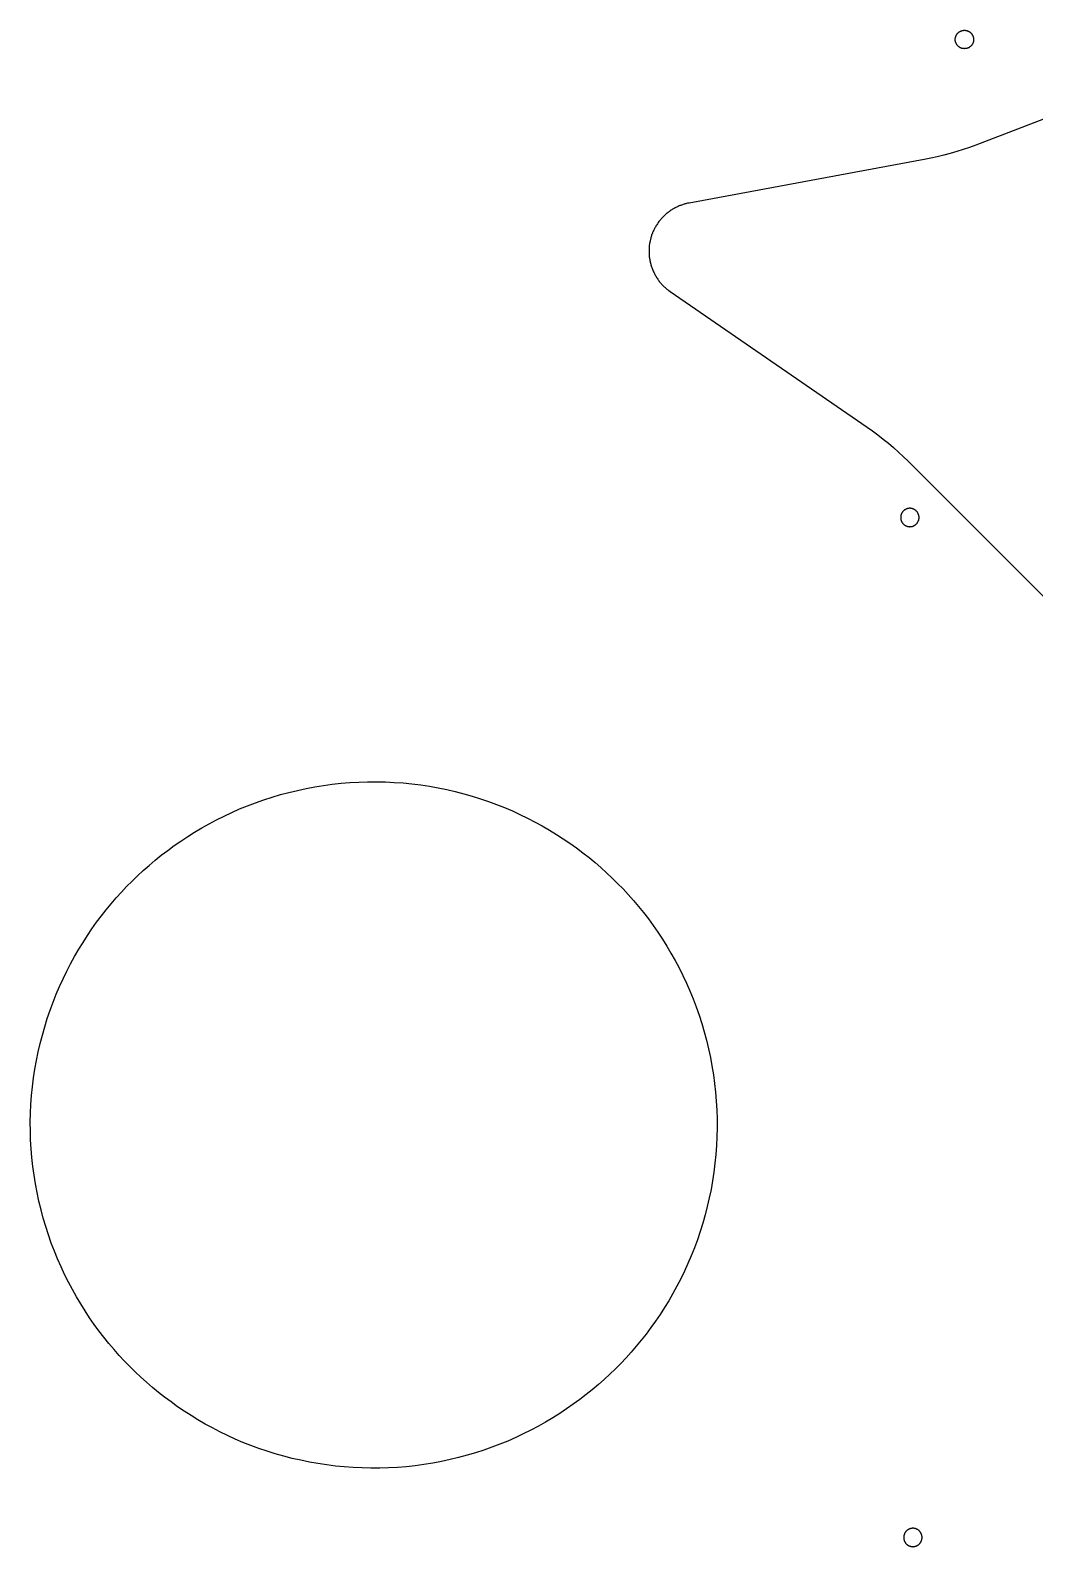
# Model space of a CAD drawing. Extents: x 0 to 146, y -2 to 88.
# Drawn here: x 51.33 to 61.57, y 40.58 to 56.04 of the extents above; entities that cross this region are included whole.
import ezdxf

# ---------------------------------------------------------------- set-up
doc = ezdxf.new("R2010")
doc.units = 0
doc.header["$LTSCALE"] = 15
doc.layers.add('CUT$EXTERIOR', color=1, linetype='CONTINUOUS')
doc.layers.add('CUT$INTERIOR', color=5, linetype='CONTINUOUS')

msp = doc.modelspace()

# ---------------------------------------------------------------- linework, layer by layer
at = {"layer": 'CUT$EXTERIOR'}
for p, q in [((62.257, 55.363), (60.967, 54.869)), ((60.575, 54.749), (60.508, 54.734)), ((60.641, 54.765), (60.575, 54.749)), ((60.707, 54.783), (60.641, 54.765)), ((60.773, 54.802), (60.707, 54.783)), ((60.838, 54.823), (60.773, 54.802)), ((60.903, 54.845), (60.838, 54.823)), ((60.967, 54.869), (60.903, 54.845)), ((60.441, 54.721), (58.046, 54.278)), ((60.508, 54.734), (60.441, 54.721)), ((58.029, 54.275), (58.02, 54.273)), ((58.046, 54.278), (58.029, 54.275)), ((57.768, 54.124), (57.762, 54.117)), ((57.775, 54.131), (57.768, 54.124)), ((57.781, 54.138), (57.775, 54.131)), ((57.788, 54.145), (57.781, 54.138)), ((57.795, 54.151), (57.788, 54.145)), ((57.802, 54.158), (57.795, 54.151)), ((57.809, 54.164), (57.802, 54.158)), ((57.816, 54.17), (57.809, 54.164)), ((57.823, 54.176), (57.816, 54.17)), ((57.831, 54.182), (57.823, 54.176)), ((57.838, 54.188), (57.831, 54.182)), ((57.846, 54.193), (57.838, 54.188)), ((57.854, 54.199), (57.846, 54.193)), ((57.862, 54.204), (57.854, 54.199)), ((57.869, 54.209), (57.862, 54.204)), ((57.877, 54.214), (57.869, 54.209)), ((57.885, 54.219), (57.877, 54.214)), ((57.894, 54.223), (57.885, 54.219)), ((57.902, 54.228), (57.894, 54.223)), ((57.91, 54.232), (57.902, 54.228)), ((57.918, 54.236), (57.91, 54.232)), ((57.927, 54.24), (57.918, 54.236)), ((57.935, 54.244), (57.927, 54.24)), ((57.943, 54.248), (57.935, 54.244)), ((57.952, 54.251), (57.943, 54.248)), ((57.96, 54.254), (57.952, 54.251)), ((57.969, 54.257), (57.96, 54.254)), ((57.977, 54.26), (57.969, 54.257)), ((57.986, 54.263), (57.977, 54.26)), ((57.994, 54.266), (57.986, 54.263)), ((58.003, 54.268), (57.994, 54.266)), ((58.012, 54.271), (58.003, 54.268)), ((58.02, 54.273), (58.012, 54.271)), ((57.671, 53.967), (57.667, 53.959)), ((57.674, 53.976), (57.671, 53.967)), ((57.677, 53.984), (57.674, 53.976)), ((57.681, 53.992), (57.677, 53.984)), ((57.685, 54.001), (57.681, 53.992)), ((57.689, 54.009), (57.685, 54.001)), ((57.693, 54.017), (57.689, 54.009)), ((57.697, 54.025), (57.693, 54.017)), ((57.702, 54.033), (57.697, 54.025)), ((57.707, 54.041), (57.702, 54.033)), ((57.711, 54.049), (57.707, 54.041)), ((57.716, 54.057), (57.711, 54.049)), ((57.722, 54.065), (57.716, 54.057)), ((57.727, 54.073), (57.722, 54.065)), ((57.732, 54.081), (57.727, 54.073)), ((57.738, 54.088), (57.732, 54.081)), ((57.744, 54.096), (57.738, 54.088)), ((57.75, 54.103), (57.744, 54.096)), ((57.756, 54.11), (57.75, 54.103)), ((57.762, 54.117), (57.756, 54.11)), ((57.638, 53.821), (57.637, 53.812)), ((57.637, 53.812), (57.637, 53.803)), ((57.639, 53.83), (57.638, 53.821)), ((57.64, 53.847), (57.639, 53.839)), ((57.639, 53.839), (57.639, 53.83)), ((57.642, 53.856), (57.64, 53.847)), ((57.643, 53.865), (57.642, 53.856)), ((57.644, 53.874), (57.643, 53.865)), ((57.648, 53.891), (57.644, 53.874)), ((57.652, 53.908), (57.648, 53.891)), ((57.654, 53.916), (57.652, 53.908)), ((57.656, 53.925), (57.654, 53.916)), ((57.659, 53.933), (57.656, 53.925)), ((57.661, 53.942), (57.659, 53.933)), ((57.664, 53.95), (57.661, 53.942)), ((57.667, 53.959), (57.664, 53.95)), ((57.637, 53.803), (57.637, 53.793)), ((57.637, 53.793), (57.637, 53.784)), ((57.637, 53.784), (57.637, 53.775)), ((57.637, 53.775), (57.637, 53.766)), ((57.637, 53.766), (57.638, 53.757)), ((57.638, 53.757), (57.638, 53.748)), ((57.638, 53.748), (57.639, 53.738)), ((57.639, 53.738), (57.64, 53.729)), ((57.64, 53.729), (57.641, 53.72)), ((57.641, 53.72), (57.643, 53.711)), ((57.643, 53.711), (57.644, 53.701)), ((57.644, 53.701), (57.646, 53.692)), ((57.646, 53.692), (57.648, 53.683)), ((57.648, 53.683), (57.65, 53.674)), ((57.65, 53.674), (57.652, 53.665)), ((57.652, 53.665), (57.654, 53.655)), ((57.654, 53.655), (57.657, 53.646)), ((57.657, 53.646), (57.66, 53.637)), ((57.66, 53.637), (57.662, 53.628)), ((57.662, 53.628), (57.666, 53.619)), ((57.666, 53.619), (57.669, 53.61)), ((57.669, 53.61), (57.672, 53.602)), ((57.672, 53.602), (57.676, 53.593)), ((57.676, 53.593), (57.68, 53.584)), ((57.68, 53.584), (57.683, 53.575)), ((57.683, 53.575), (57.688, 53.567)), ((57.688, 53.567), (57.692, 53.558)), ((57.692, 53.558), (57.696, 53.55)), ((57.696, 53.55), (57.701, 53.542)), ((57.701, 53.542), (57.705, 53.534)), ((57.705, 53.534), (57.71, 53.526)), ((57.71, 53.526), (57.715, 53.518)), ((57.715, 53.518), (57.72, 53.51)), ((57.72, 53.51), (57.726, 53.502)), ((57.726, 53.502), (57.731, 53.494)), ((57.731, 53.494), (57.737, 53.487)), ((57.737, 53.487), (57.742, 53.479)), ((57.742, 53.479), (57.748, 53.472)), ((57.748, 53.472), (57.754, 53.465)), ((57.754, 53.465), (57.76, 53.458)), ((57.76, 53.458), (57.766, 53.451)), ((57.766, 53.451), (57.772, 53.444)), ((57.772, 53.444), (57.778, 53.438)), ((57.778, 53.438), (57.785, 53.431)), ((57.785, 53.431), (57.791, 53.425)), ((57.791, 53.425), (57.798, 53.419)), ((57.798, 53.419), (57.805, 53.413)), ((57.805, 53.413), (57.811, 53.407)), ((57.811, 53.407), (57.818, 53.401)), ((57.818, 53.401), (57.825, 53.396)), ((57.825, 53.396), (57.832, 53.39)), ((57.832, 53.39), (57.839, 53.385)), ((57.839, 53.385), (57.853, 53.375)), ((57.853, 53.375), (59.859, 51.993)), ((59.859, 51.993), (59.915, 51.954)), ((59.915, 51.954), (59.97, 51.913)), ((59.97, 51.913), (60.024, 51.871)), ((60.024, 51.871), (60.077, 51.828)), ((60.077, 51.828), (60.13, 51.784)), ((60.13, 51.784), (60.181, 51.738)), ((60.181, 51.738), (60.231, 51.691)), ((60.231, 51.691), (60.28, 51.644)), ((60.28, 51.644), (61.256, 50.667)), ((61.256, 50.667), (70.663, 41.26))]:
    msp.add_line(p, q, dxfattribs=at)
at = {"layer": 'CUT$INTERIOR'}
for p, q in [((60.763, 55.973), (60.764, 55.976)), ((60.764, 55.976), (60.765, 55.979)), ((60.765, 55.979), (60.766, 55.982)), ((60.766, 55.982), (60.767, 55.985)), ((60.767, 55.985), (60.769, 55.988)), ((60.769, 55.988), (60.77, 55.991)), ((60.77, 55.991), (60.772, 55.994)), ((60.772, 55.994), (60.774, 55.997)), ((60.774, 55.997), (60.776, 55.999)), ((60.776, 55.999), (60.777, 56.002)), ((60.777, 56.002), (60.779, 56.005)), ((60.779, 56.005), (60.782, 56.007)), ((60.782, 56.007), (60.784, 56.009)), ((60.784, 56.009), (60.786, 56.012)), ((60.786, 56.012), (60.788, 56.014)), ((60.788, 56.014), (60.791, 56.016)), ((60.791, 56.016), (60.793, 56.018)), ((60.793, 56.018), (60.796, 56.02)), ((60.796, 56.02), (60.799, 56.022)), ((60.799, 56.022), (60.801, 56.024)), ((60.801, 56.024), (60.804, 56.026)), ((60.804, 56.026), (60.807, 56.027)), ((60.807, 56.027), (60.81, 56.029)), ((60.81, 56.029), (60.813, 56.03)), ((60.813, 56.03), (60.816, 56.032)), ((60.816, 56.032), (60.819, 56.033)), ((60.819, 56.033), (60.822, 56.034)), ((60.822, 56.034), (60.825, 56.035)), ((60.825, 56.035), (60.828, 56.036)), ((60.828, 56.036), (60.831, 56.037)), ((60.831, 56.037), (60.834, 56.037)), ((60.834, 56.037), (60.837, 56.038)), ((60.837, 56.038), (60.841, 56.038)), ((60.841, 56.038), (60.844, 56.039)), ((60.844, 56.039), (60.847, 56.039)), ((60.847, 56.039), (60.85, 56.039)), ((60.85, 56.039), (60.854, 56.039)), ((60.854, 56.039), (60.857, 56.039)), ((60.857, 56.039), (60.86, 56.039)), ((60.86, 56.039), (60.863, 56.038)), ((60.863, 56.038), (60.867, 56.038)), ((60.867, 56.038), (60.87, 56.037)), ((60.87, 56.037), (60.873, 56.037)), ((60.873, 56.037), (60.876, 56.036)), ((60.876, 56.036), (60.879, 56.035)), ((60.879, 56.035), (60.882, 56.034)), ((60.882, 56.034), (60.885, 56.033)), ((60.885, 56.033), (60.888, 56.032)), ((60.888, 56.032), (60.891, 56.03)), ((60.891, 56.03), (60.894, 56.029)), ((60.894, 56.029), (60.897, 56.027)), ((60.897, 56.027), (60.9, 56.026)), ((60.9, 56.026), (60.903, 56.024)), ((60.903, 56.024), (60.906, 56.022)), ((60.906, 56.022), (60.908, 56.02)), ((60.908, 56.02), (60.911, 56.018)), ((60.911, 56.018), (60.913, 56.016)), ((60.913, 56.016), (60.916, 56.014)), ((60.916, 56.014), (60.918, 56.012)), ((60.918, 56.012), (60.92, 56.009)), ((60.92, 56.009), (60.922, 56.007)), ((60.922, 56.007), (60.925, 56.005)), ((60.925, 56.005), (60.927, 56.002)), ((60.927, 56.002), (60.929, 55.999)), ((60.929, 55.999), (60.93, 55.997)), ((60.93, 55.997), (60.932, 55.994)), ((60.932, 55.994), (60.934, 55.991)), ((60.934, 55.991), (60.935, 55.988)), ((60.935, 55.988), (60.937, 55.985)), ((60.937, 55.985), (60.938, 55.982)), ((60.938, 55.982), (60.939, 55.979)), ((60.939, 55.979), (60.94, 55.976)), ((60.94, 55.976), (60.941, 55.973)), ((60.758, 55.951), (60.759, 55.954)), ((60.758, 55.948), (60.758, 55.951)), ((60.758, 55.944), (60.758, 55.948)), ((60.758, 55.941), (60.758, 55.944)), ((60.759, 55.938), (60.758, 55.941)), ((60.759, 55.957), (60.76, 55.961)), ((60.759, 55.954), (60.759, 55.957)), ((60.759, 55.935), (60.759, 55.938)), ((60.759, 55.931), (60.759, 55.935)), ((60.76, 55.928), (60.759, 55.931)), ((60.76, 55.964), (60.761, 55.967)), ((60.76, 55.961), (60.76, 55.964)), ((60.76, 55.925), (60.76, 55.928)), ((60.761, 55.922), (60.76, 55.925)), ((60.761, 55.967), (60.762, 55.97)), ((60.762, 55.919), (60.761, 55.922)), ((60.762, 55.97), (60.763, 55.973)), ((60.763, 55.916), (60.762, 55.919)), ((60.764, 55.913), (60.763, 55.916)), ((60.765, 55.91), (60.764, 55.913)), ((60.767, 55.907), (60.765, 55.91)), ((60.768, 55.904), (60.767, 55.907)), ((60.77, 55.901), (60.768, 55.904)), ((60.771, 55.898), (60.77, 55.901)), ((60.773, 55.895), (60.771, 55.898)), ((60.775, 55.892), (60.773, 55.895)), ((60.776, 55.89), (60.775, 55.892)), ((60.778, 55.887), (60.776, 55.89)), ((60.781, 55.885), (60.778, 55.887)), ((60.783, 55.882), (60.781, 55.885)), ((60.785, 55.88), (60.783, 55.882)), ((60.787, 55.878), (60.785, 55.88)), ((60.79, 55.875), (60.787, 55.878)), ((60.792, 55.873), (60.79, 55.875)), ((60.795, 55.871), (60.792, 55.873)), ((60.797, 55.869), (60.795, 55.871)), ((60.8, 55.867), (60.797, 55.869)), ((60.803, 55.866), (60.8, 55.867)), ((60.805, 55.864), (60.803, 55.866)), ((60.808, 55.862), (60.805, 55.864)), ((60.811, 55.861), (60.808, 55.862)), ((60.814, 55.859), (60.811, 55.861)), ((60.817, 55.858), (60.814, 55.859)), ((60.82, 55.857), (60.817, 55.858)), ((60.823, 55.856), (60.82, 55.857)), ((60.826, 55.855), (60.823, 55.856)), ((60.829, 55.854), (60.826, 55.855)), ((60.833, 55.853), (60.829, 55.854)), ((60.836, 55.853), (60.833, 55.853)), ((60.839, 55.852), (60.836, 55.853)), ((60.842, 55.852), (60.839, 55.852)), ((60.846, 55.852), (60.842, 55.852)), ((60.849, 55.852), (60.846, 55.852)), ((60.852, 55.851), (60.849, 55.852)), ((60.855, 55.852), (60.852, 55.851)), ((60.859, 55.852), (60.855, 55.852)), ((60.862, 55.852), (60.859, 55.852)), ((60.865, 55.852), (60.862, 55.852)), ((60.868, 55.853), (60.865, 55.852)), ((60.871, 55.853), (60.868, 55.853)), ((60.875, 55.854), (60.871, 55.853)), ((60.878, 55.855), (60.875, 55.854)), ((60.881, 55.856), (60.878, 55.855)), ((60.884, 55.857), (60.881, 55.856)), ((60.887, 55.858), (60.884, 55.857)), ((60.89, 55.859), (60.887, 55.858)), ((60.893, 55.861), (60.89, 55.859)), ((60.896, 55.862), (60.893, 55.861)), ((60.899, 55.864), (60.896, 55.862)), ((60.901, 55.866), (60.899, 55.864)), ((60.904, 55.867), (60.901, 55.866)), ((60.907, 55.869), (60.904, 55.867)), ((60.909, 55.871), (60.907, 55.869)), ((60.912, 55.873), (60.909, 55.871)), ((60.914, 55.875), (60.912, 55.873)), ((60.917, 55.878), (60.914, 55.875)), ((60.919, 55.88), (60.917, 55.878)), ((60.921, 55.882), (60.919, 55.88)), ((60.924, 55.885), (60.921, 55.882)), ((60.926, 55.887), (60.924, 55.885)), ((60.928, 55.89), (60.926, 55.887)), ((60.929, 55.892), (60.928, 55.89)), ((60.931, 55.895), (60.929, 55.892)), ((60.933, 55.898), (60.931, 55.895)), ((60.935, 55.901), (60.933, 55.898)), ((60.936, 55.904), (60.935, 55.901)), ((60.937, 55.907), (60.936, 55.904)), ((60.939, 55.91), (60.937, 55.907)), ((60.94, 55.913), (60.939, 55.91)), ((60.941, 55.916), (60.94, 55.913)), ((60.941, 55.973), (60.942, 55.97)), ((60.942, 55.919), (60.941, 55.916)), ((60.942, 55.97), (60.943, 55.967)), ((60.943, 55.922), (60.942, 55.919)), ((60.943, 55.967), (60.944, 55.964)), ((60.944, 55.925), (60.943, 55.922)), ((60.944, 55.964), (60.945, 55.961)), ((60.945, 55.931), (60.944, 55.928)), ((60.944, 55.928), (60.944, 55.925)), ((60.945, 55.961), (60.945, 55.957)), ((60.945, 55.957), (60.945, 55.954)), ((60.945, 55.954), (60.946, 55.951)), ((60.946, 55.941), (60.945, 55.938)), ((60.945, 55.938), (60.945, 55.935)), ((60.945, 55.935), (60.945, 55.931)), ((60.946, 55.951), (60.946, 55.948)), ((60.946, 55.948), (60.946, 55.944)), ((60.946, 55.944), (60.946, 55.941)), ((60.203, 51.086), (60.202, 51.083)), ((60.202, 51.083), (60.202, 51.079)), ((60.202, 51.079), (60.202, 51.076)), ((60.202, 51.076), (60.202, 51.073)), ((60.202, 51.073), (60.202, 51.07)), ((60.202, 51.07), (60.202, 51.066)), ((60.202, 51.066), (60.202, 51.063)), ((60.202, 51.063), (60.202, 51.06)), ((60.202, 51.06), (60.203, 51.057)), ((60.204, 51.092), (60.203, 51.089)), ((60.203, 51.089), (60.203, 51.086)), ((60.203, 51.057), (60.203, 51.053)), ((60.203, 51.053), (60.204, 51.05)), ((60.205, 51.095), (60.204, 51.092)), ((60.204, 51.05), (60.205, 51.047)), ((60.206, 51.098), (60.205, 51.095)), ((60.205, 51.047), (60.206, 51.044)), ((60.207, 51.102), (60.206, 51.098)), ((60.206, 51.044), (60.207, 51.041)), ((60.208, 51.105), (60.207, 51.102)), ((60.207, 51.041), (60.208, 51.038)), ((60.209, 51.108), (60.208, 51.105)), ((60.208, 51.038), (60.209, 51.035)), ((60.21, 51.111), (60.209, 51.108)), ((60.209, 51.035), (60.21, 51.032)), ((60.212, 51.114), (60.21, 51.111)), ((60.21, 51.032), (60.212, 51.029)), ((60.213, 51.116), (60.212, 51.114)), ((60.212, 51.029), (60.213, 51.026)), ((60.215, 51.119), (60.213, 51.116)), ((60.217, 51.122), (60.215, 51.119)), ((60.219, 51.125), (60.217, 51.122)), ((60.22, 51.127), (60.219, 51.125)), ((60.222, 51.13), (60.22, 51.127)), ((60.224, 51.132), (60.222, 51.13)), ((60.227, 51.135), (60.224, 51.132)), ((60.229, 51.137), (60.227, 51.135)), ((60.231, 51.139), (60.229, 51.137)), ((60.234, 51.142), (60.231, 51.139)), ((60.236, 51.144), (60.234, 51.142)), ((60.239, 51.146), (60.236, 51.144)), ((60.241, 51.148), (60.239, 51.146)), ((60.244, 51.15), (60.241, 51.148)), ((60.247, 51.151), (60.244, 51.15)), ((60.25, 51.153), (60.247, 51.151)), ((60.252, 51.154), (60.25, 51.153)), ((60.255, 51.156), (60.252, 51.154)), ((60.258, 51.157), (60.255, 51.156)), ((60.261, 51.158), (60.258, 51.157)), ((60.264, 51.16), (60.261, 51.158)), ((60.267, 51.161), (60.264, 51.16)), ((60.271, 51.162), (60.267, 51.161)), ((60.274, 51.162), (60.271, 51.162)), ((60.277, 51.163), (60.274, 51.162)), ((60.28, 51.164), (60.277, 51.163)), ((60.283, 51.164), (60.28, 51.164)), ((60.287, 51.164), (60.283, 51.164)), ((60.29, 51.165), (60.287, 51.164)), ((60.293, 51.165), (60.29, 51.165)), ((60.296, 51.165), (60.293, 51.165)), ((60.3, 51.165), (60.296, 51.165)), ((60.303, 51.165), (60.3, 51.165)), ((60.306, 51.164), (60.303, 51.165)), ((60.309, 51.164), (60.306, 51.164)), ((60.312, 51.163), (60.309, 51.164)), ((60.316, 51.163), (60.312, 51.163)), ((60.319, 51.162), (60.316, 51.163)), ((60.322, 51.161), (60.319, 51.162)), ((60.325, 51.16), (60.322, 51.161)), ((60.328, 51.159), (60.325, 51.16)), ((60.331, 51.158), (60.328, 51.159)), ((60.334, 51.157), (60.331, 51.158)), ((60.337, 51.155), (60.334, 51.157)), ((60.34, 51.154), (60.337, 51.155)), ((60.343, 51.152), (60.34, 51.154)), ((60.346, 51.15), (60.343, 51.152)), ((60.348, 51.149), (60.346, 51.15)), ((60.351, 51.147), (60.348, 51.149)), ((60.354, 51.145), (60.351, 51.147)), ((60.356, 51.143), (60.354, 51.145)), ((60.359, 51.141), (60.356, 51.143)), ((60.361, 51.138), (60.359, 51.141)), ((60.363, 51.136), (60.361, 51.138)), ((60.365, 51.134), (60.363, 51.136)), ((60.368, 51.131), (60.365, 51.134)), ((60.37, 51.129), (60.368, 51.131)), ((60.372, 51.126), (60.37, 51.129)), ((60.373, 51.123), (60.372, 51.126)), ((60.375, 51.121), (60.373, 51.123)), ((60.377, 51.118), (60.375, 51.121)), ((60.378, 51.115), (60.377, 51.118)), ((60.377, 51.025), (60.378, 51.027)), ((60.38, 51.112), (60.378, 51.115)), ((60.378, 51.027), (60.38, 51.03)), ((60.381, 51.109), (60.38, 51.112)), ((60.38, 51.03), (60.381, 51.033)), ((60.382, 51.106), (60.381, 51.109)), ((60.381, 51.033), (60.382, 51.036)), ((60.384, 51.103), (60.382, 51.106)), ((60.382, 51.036), (60.384, 51.039)), ((60.385, 51.1), (60.384, 51.103)), ((60.384, 51.039), (60.385, 51.042)), ((60.386, 51.097), (60.385, 51.1)), ((60.385, 51.042), (60.386, 51.045)), ((60.386, 51.094), (60.386, 51.097)), ((60.387, 51.091), (60.386, 51.094)), ((60.386, 51.049), (60.387, 51.052)), ((60.386, 51.045), (60.386, 51.049)), ((60.388, 51.087), (60.387, 51.091)), ((60.387, 51.052), (60.388, 51.055)), ((60.388, 51.084), (60.388, 51.087)), ((60.389, 51.081), (60.388, 51.084)), ((60.388, 51.058), (60.389, 51.061)), ((60.388, 51.055), (60.388, 51.058)), ((60.389, 51.078), (60.389, 51.081)), ((60.389, 51.074), (60.389, 51.078)), ((60.389, 51.071), (60.389, 51.074)), ((60.389, 51.068), (60.389, 51.071)), ((60.389, 51.065), (60.389, 51.068)), ((60.389, 51.061), (60.389, 51.065)), ((60.213, 51.026), (60.215, 51.023)), ((60.215, 51.023), (60.217, 51.02)), ((60.217, 51.02), (60.219, 51.018)), ((60.219, 51.018), (60.22, 51.015)), ((60.22, 51.015), (60.222, 51.012)), ((60.222, 51.012), (60.224, 51.01)), ((60.224, 51.01), (60.227, 51.008)), ((60.227, 51.008), (60.229, 51.005)), ((60.229, 51.005), (60.231, 51.003)), ((60.231, 51.003), (60.234, 51.001)), ((60.234, 51.001), (60.236, 50.999)), ((60.236, 50.999), (60.239, 50.997)), ((60.239, 50.997), (60.241, 50.995)), ((60.241, 50.995), (60.244, 50.993)), ((60.244, 50.993), (60.247, 50.991)), ((60.247, 50.991), (60.25, 50.989)), ((60.25, 50.989), (60.252, 50.988)), ((60.252, 50.988), (60.255, 50.986)), ((60.255, 50.986), (60.258, 50.985)), ((60.258, 50.985), (60.261, 50.984)), ((60.261, 50.984), (60.264, 50.983)), ((60.264, 50.983), (60.267, 50.982)), ((60.267, 50.982), (60.271, 50.981)), ((60.271, 50.981), (60.274, 50.98)), ((60.274, 50.98), (60.277, 50.979)), ((60.277, 50.979), (60.28, 50.979)), ((60.28, 50.979), (60.283, 50.978)), ((60.283, 50.978), (60.287, 50.978)), ((60.287, 50.978), (60.29, 50.978)), ((60.29, 50.978), (60.293, 50.977)), ((60.293, 50.977), (60.296, 50.977)), ((60.296, 50.977), (60.3, 50.978)), ((60.3, 50.978), (60.303, 50.978)), ((60.303, 50.978), (60.306, 50.978)), ((60.306, 50.978), (60.309, 50.978)), ((60.309, 50.978), (60.312, 50.979)), ((60.312, 50.979), (60.316, 50.98)), ((60.316, 50.98), (60.319, 50.98)), ((60.319, 50.98), (60.322, 50.981)), ((60.322, 50.981), (60.325, 50.982)), ((60.325, 50.982), (60.328, 50.983)), ((60.328, 50.983), (60.331, 50.984)), ((60.331, 50.984), (60.334, 50.986)), ((60.334, 50.986), (60.337, 50.987)), ((60.337, 50.987), (60.34, 50.989)), ((60.34, 50.989), (60.343, 50.99)), ((60.343, 50.99), (60.346, 50.992)), ((60.346, 50.992), (60.348, 50.994)), ((60.348, 50.994), (60.351, 50.996)), ((60.351, 50.996), (60.354, 50.998)), ((60.354, 50.998), (60.356, 51)), ((60.356, 51), (60.359, 51.002)), ((60.359, 51.002), (60.361, 51.004)), ((60.361, 51.004), (60.363, 51.006)), ((60.363, 51.006), (60.365, 51.009)), ((60.365, 51.009), (60.368, 51.011)), ((60.368, 51.011), (60.37, 51.014)), ((60.37, 51.014), (60.372, 51.016)), ((60.372, 51.016), (60.373, 51.019)), ((60.373, 51.019), (60.375, 51.022)), ((60.375, 51.022), (60.377, 51.025)), ((53.795, 48.22), (53.88, 48.245)), ((53.88, 48.245), (53.967, 48.268)), ((53.967, 48.268), (54.054, 48.289)), ((54.054, 48.289), (54.141, 48.308)), ((54.141, 48.308), (54.23, 48.325)), ((54.23, 48.325), (54.319, 48.339)), ((54.319, 48.339), (54.408, 48.351)), ((54.408, 48.351), (54.498, 48.361)), ((54.498, 48.361), (54.588, 48.368)), ((54.588, 48.368), (54.679, 48.373)), ((54.679, 48.373), (54.769, 48.376)), ((54.769, 48.376), (54.86, 48.376)), ((54.86, 48.376), (54.951, 48.375)), ((54.951, 48.375), (55.041, 48.37)), ((55.041, 48.37), (55.131, 48.364)), ((55.131, 48.364), (55.221, 48.355)), ((55.221, 48.355), (55.31, 48.344)), ((55.31, 48.344), (55.399, 48.33)), ((55.399, 48.33), (55.488, 48.314)), ((55.488, 48.314), (55.575, 48.296)), ((55.575, 48.296), (55.662, 48.276)), ((55.662, 48.276), (55.749, 48.254)), ((55.749, 48.254), (55.834, 48.23)), ((53.385, 48.064), (53.464, 48.099)), ((53.464, 48.099), (53.545, 48.132)), ((53.545, 48.132), (53.627, 48.163)), ((53.627, 48.163), (53.711, 48.192)), ((53.711, 48.192), (53.795, 48.22)), ((55.834, 48.23), (55.918, 48.204)), ((55.918, 48.204), (56.001, 48.175)), ((56.001, 48.175), (56.083, 48.145)), ((56.083, 48.145), (56.164, 48.113)), ((56.164, 48.113), (56.244, 48.079)), ((53.079, 47.906), (53.153, 47.948)), ((53.153, 47.948), (53.229, 47.988)), ((53.229, 47.988), (53.306, 48.027)), ((53.306, 48.027), (53.385, 48.064)), ((56.244, 48.079), (56.322, 48.043)), ((56.322, 48.043), (56.4, 48.005)), ((56.4, 48.005), (56.475, 47.966)), ((56.475, 47.966), (56.549, 47.926)), ((52.865, 47.772), (52.935, 47.818)), ((52.935, 47.818), (53.006, 47.863)), ((53.006, 47.863), (53.079, 47.906)), ((56.549, 47.926), (56.622, 47.884)), ((56.622, 47.884), (56.693, 47.84)), ((56.693, 47.84), (56.763, 47.795)), ((56.763, 47.795), (56.831, 47.749)), ((52.603, 47.576), (52.666, 47.627)), ((52.666, 47.627), (52.731, 47.676)), ((52.731, 47.676), (52.797, 47.725)), ((52.797, 47.725), (52.865, 47.772)), ((56.831, 47.749), (56.898, 47.701)), ((56.898, 47.701), (56.963, 47.653)), ((56.963, 47.653), (57.026, 47.603)), ((52.424, 47.417), (52.482, 47.471)), ((52.482, 47.471), (52.542, 47.524)), ((52.542, 47.524), (52.603, 47.576)), ((57.026, 47.603), (57.087, 47.552)), ((57.087, 47.552), (57.147, 47.501)), ((57.147, 47.501), (57.205, 47.448)), ((52.313, 47.307), (52.368, 47.363)), ((52.368, 47.363), (52.424, 47.417)), ((57.205, 47.448), (57.262, 47.395)), ((57.262, 47.395), (57.317, 47.34)), ((57.317, 47.34), (57.372, 47.284)), ((52.155, 47.133), (52.207, 47.193)), ((52.207, 47.193), (52.26, 47.251)), ((52.26, 47.251), (52.313, 47.307)), ((57.372, 47.284), (57.426, 47.226)), ((57.426, 47.226), (57.478, 47.166)), ((57.478, 47.166), (57.53, 47.105)), ((52.006, 46.943), (52.055, 47.008)), ((52.055, 47.008), (52.105, 47.071)), ((52.105, 47.071), (52.155, 47.133)), ((57.53, 47.105), (57.581, 47.042)), ((57.581, 47.042), (57.631, 46.977)), ((51.913, 46.809), (51.959, 46.877)), ((51.959, 46.877), (52.006, 46.943)), ((57.631, 46.977), (57.68, 46.91)), ((57.68, 46.91), (57.727, 46.842)), ((51.824, 46.668), (51.868, 46.739)), ((51.868, 46.739), (51.913, 46.809)), ((57.727, 46.842), (57.773, 46.773)), ((57.773, 46.773), (57.818, 46.701)), ((57.818, 46.701), (57.861, 46.629)), ((51.741, 46.521), (51.782, 46.595)), ((51.782, 46.595), (51.824, 46.668)), ((57.861, 46.629), (57.903, 46.554)), ((57.903, 46.554), (57.943, 46.479)), ((51.665, 46.368), (51.702, 46.445)), ((51.702, 46.445), (51.741, 46.521)), ((57.943, 46.479), (57.981, 46.402)), ((57.981, 46.402), (58.018, 46.323)), ((51.595, 46.21), (51.629, 46.289)), ((51.629, 46.289), (51.665, 46.368)), ((58.018, 46.323), (58.053, 46.243)), ((58.053, 46.243), (58.086, 46.162)), ((51.533, 46.047), (51.563, 46.129)), ((51.563, 46.129), (51.595, 46.21)), ((58.086, 46.162), (58.118, 46.08)), ((58.118, 46.08), (58.147, 45.997)), ((51.478, 45.879), (51.504, 45.963)), ((51.504, 45.963), (51.533, 46.047)), ((58.147, 45.997), (58.174, 45.913)), ((51.431, 45.708), (51.454, 45.794)), ((51.454, 45.794), (51.478, 45.879)), ((58.174, 45.913), (58.2, 45.827)), ((58.2, 45.827), (58.223, 45.741)), ((51.393, 45.533), (51.411, 45.621)), ((51.411, 45.621), (51.431, 45.708)), ((58.223, 45.741), (58.244, 45.654)), ((58.244, 45.654), (58.263, 45.566)), ((51.378, 45.445), (51.393, 45.533)), ((58.263, 45.566), (58.279, 45.478)), ((58.279, 45.478), (58.293, 45.389)), ((51.353, 45.266), (51.364, 45.356)), ((51.364, 45.356), (51.378, 45.445)), ((58.293, 45.389), (58.306, 45.299)), ((51.337, 45.086), (51.344, 45.177)), ((51.344, 45.177), (51.353, 45.266)), ((58.306, 45.299), (58.315, 45.21)), ((58.315, 45.21), (58.323, 45.119)), ((51.331, 44.905), (51.333, 44.996)), ((51.333, 44.996), (51.337, 45.086)), ((58.323, 45.119), (58.328, 45.029)), ((58.328, 45.029), (58.331, 44.938)), ((51.332, 44.815), (51.331, 44.905)), ((58.331, 44.848), (58.329, 44.757)), ((58.331, 44.938), (58.331, 44.848)), ((51.334, 44.724), (51.332, 44.815)), ((51.34, 44.634), (51.334, 44.724)), ((58.329, 44.757), (58.325, 44.667)), ((51.347, 44.544), (51.34, 44.634)), ((51.357, 44.454), (51.347, 44.544)), ((58.318, 44.577), (58.309, 44.487)), ((58.325, 44.667), (58.318, 44.577)), ((51.369, 44.364), (51.357, 44.454)), ((58.298, 44.397), (58.285, 44.308)), ((58.309, 44.487), (58.298, 44.397)), ((51.383, 44.275), (51.369, 44.364)), ((51.4, 44.187), (51.383, 44.275)), ((58.285, 44.308), (58.269, 44.22)), ((51.419, 44.099), (51.4, 44.187)), ((51.44, 44.012), (51.419, 44.099)), ((58.251, 44.132), (58.231, 44.045)), ((58.269, 44.22), (58.251, 44.132)), ((51.463, 43.926), (51.44, 44.012)), ((51.488, 43.84), (51.463, 43.926)), ((58.209, 43.959), (58.184, 43.874)), ((58.231, 44.045), (58.209, 43.959)), ((51.515, 43.756), (51.488, 43.84)), ((58.158, 43.79), (58.13, 43.706)), ((58.184, 43.874), (58.158, 43.79)), ((51.545, 43.673), (51.515, 43.756)), ((51.576, 43.591), (51.545, 43.673)), ((58.099, 43.624), (58.067, 43.543)), ((58.13, 43.706), (58.099, 43.624)), ((51.609, 43.51), (51.576, 43.591)), ((51.644, 43.43), (51.609, 43.51)), ((58.033, 43.464), (57.998, 43.385)), ((58.067, 43.543), (58.033, 43.464)), ((51.681, 43.352), (51.644, 43.43)), ((51.719, 43.274), (51.681, 43.352)), ((57.96, 43.308), (57.921, 43.232)), ((57.998, 43.385), (57.96, 43.308)), ((51.76, 43.199), (51.719, 43.274)), ((51.801, 43.124), (51.76, 43.199)), ((57.88, 43.158), (57.838, 43.085)), ((57.921, 43.232), (57.88, 43.158)), ((51.845, 43.052), (51.801, 43.124)), ((51.889, 42.98), (51.845, 43.052)), ((57.795, 43.014), (57.75, 42.945)), ((57.838, 43.085), (57.795, 43.014)), ((51.935, 42.911), (51.889, 42.98)), ((51.983, 42.843), (51.935, 42.911)), ((52.031, 42.776), (51.983, 42.843)), ((57.703, 42.876), (57.656, 42.81)), ((57.75, 42.945), (57.703, 42.876)), ((52.081, 42.712), (52.031, 42.776)), ((52.132, 42.648), (52.081, 42.712)), ((57.558, 42.682), (57.507, 42.62)), ((57.607, 42.745), (57.558, 42.682)), ((57.656, 42.81), (57.607, 42.745)), ((52.184, 42.587), (52.132, 42.648)), ((52.237, 42.527), (52.184, 42.587)), ((52.29, 42.469), (52.237, 42.527)), ((57.455, 42.56), (57.403, 42.502)), ((57.507, 42.62), (57.455, 42.56)), ((52.345, 42.413), (52.29, 42.469)), ((52.4, 42.358), (52.345, 42.413)), ((57.295, 42.39), (57.238, 42.336)), ((57.349, 42.446), (57.295, 42.39)), ((57.403, 42.502), (57.349, 42.446)), ((52.457, 42.305), (52.4, 42.358)), ((52.515, 42.253), (52.457, 42.305)), ((52.575, 42.201), (52.515, 42.253)), ((57.121, 42.229), (57.059, 42.177)), ((57.18, 42.282), (57.121, 42.229)), ((57.238, 42.336), (57.18, 42.282)), ((52.636, 42.15), (52.575, 42.201)), ((52.7, 42.1), (52.636, 42.15)), ((52.765, 42.052), (52.7, 42.1)), ((56.931, 42.077), (56.865, 42.028)), ((56.996, 42.127), (56.931, 42.077)), ((57.059, 42.177), (56.996, 42.127)), ((52.831, 42.004), (52.765, 42.052)), ((52.899, 41.958), (52.831, 42.004)), ((52.969, 41.913), (52.899, 41.958)), ((53.04, 41.87), (52.969, 41.913)), ((56.727, 41.935), (56.656, 41.89)), ((56.797, 41.981), (56.727, 41.935)), ((56.865, 42.028), (56.797, 41.981)), ((53.113, 41.827), (53.04, 41.87)), ((53.187, 41.787), (53.113, 41.827)), ((53.263, 41.748), (53.187, 41.787)), ((56.433, 41.765), (56.356, 41.726)), ((56.509, 41.805), (56.433, 41.765)), ((56.583, 41.847), (56.509, 41.805)), ((56.656, 41.89), (56.583, 41.847)), ((53.34, 41.71), (53.263, 41.748)), ((53.418, 41.674), (53.34, 41.71)), ((53.498, 41.64), (53.418, 41.674)), ((53.579, 41.608), (53.498, 41.64)), ((53.661, 41.578), (53.579, 41.608)), ((56.117, 41.621), (56.035, 41.59)), ((56.198, 41.654), (56.117, 41.621)), ((56.278, 41.689), (56.198, 41.654)), ((56.356, 41.726), (56.278, 41.689)), ((53.744, 41.55), (53.661, 41.578)), ((53.828, 41.523), (53.744, 41.55)), ((53.914, 41.499), (53.828, 41.523)), ((54, 41.477), (53.914, 41.499)), ((54.087, 41.457), (54, 41.477)), ((54.175, 41.439), (54.087, 41.457)), ((55.521, 41.445), (55.432, 41.429)), ((55.609, 41.464), (55.521, 41.445)), ((55.696, 41.485), (55.609, 41.464)), ((55.782, 41.508), (55.696, 41.485)), ((55.867, 41.533), (55.782, 41.508)), ((55.952, 41.561), (55.867, 41.533)), ((56.035, 41.59), (55.952, 41.561)), ((54.263, 41.423), (54.175, 41.439)), ((54.352, 41.41), (54.263, 41.423)), ((54.441, 41.398), (54.352, 41.41)), ((54.531, 41.389), (54.441, 41.398)), ((54.621, 41.383), (54.531, 41.389)), ((54.712, 41.379), (54.621, 41.383)), ((54.802, 41.377), (54.712, 41.379)), ((54.893, 41.377), (54.802, 41.377)), ((54.983, 41.38), (54.893, 41.377)), ((55.074, 41.385), (54.983, 41.38)), ((55.164, 41.392), (55.074, 41.385)), ((55.254, 41.402), (55.164, 41.392)), ((55.343, 41.414), (55.254, 41.402)), ((55.432, 41.429), (55.343, 41.414)), ((60.234, 40.684), (60.233, 40.68)), ((60.233, 40.68), (60.233, 40.677)), ((60.233, 40.677), (60.233, 40.674)), ((60.233, 40.674), (60.233, 40.671)), ((60.233, 40.671), (60.233, 40.667)), ((60.233, 40.667), (60.233, 40.664)), ((60.235, 40.69), (60.234, 40.687)), ((60.234, 40.687), (60.234, 40.684)), ((60.236, 40.693), (60.235, 40.69)), ((60.237, 40.699), (60.236, 40.696)), ((60.236, 40.696), (60.236, 40.693)), ((60.238, 40.702), (60.237, 40.699)), ((60.24, 40.705), (60.238, 40.702)), ((60.241, 40.708), (60.24, 40.705)), ((60.242, 40.711), (60.241, 40.708)), ((60.244, 40.714), (60.242, 40.711)), ((60.245, 40.717), (60.244, 40.714)), ((60.247, 40.72), (60.245, 40.717)), ((60.249, 40.723), (60.247, 40.72)), ((60.251, 40.725), (60.249, 40.723)), ((60.253, 40.728), (60.251, 40.725)), ((60.255, 40.73), (60.253, 40.728)), ((60.257, 40.733), (60.255, 40.73)), ((60.259, 40.735), (60.257, 40.733)), ((60.261, 40.738), (60.259, 40.735)), ((60.264, 40.74), (60.261, 40.738)), ((60.266, 40.742), (60.264, 40.74)), ((60.269, 40.744), (60.266, 40.742)), ((60.271, 40.746), (60.269, 40.744)), ((60.274, 40.748), (60.271, 40.746)), ((60.277, 40.75), (60.274, 40.748)), ((60.279, 40.751), (60.277, 40.75)), ((60.282, 40.753), (60.279, 40.751)), ((60.285, 40.754), (60.282, 40.753)), ((60.288, 40.756), (60.285, 40.754)), ((60.291, 40.757), (60.288, 40.756)), ((60.294, 40.758), (60.291, 40.757)), ((60.297, 40.759), (60.294, 40.758)), ((60.3, 40.76), (60.297, 40.759)), ((60.303, 40.761), (60.3, 40.76)), ((60.307, 40.762), (60.303, 40.761)), ((60.31, 40.762), (60.307, 40.762)), ((60.313, 40.763), (60.31, 40.762)), ((60.316, 40.763), (60.313, 40.763)), ((60.32, 40.764), (60.316, 40.763)), ((60.323, 40.764), (60.32, 40.764)), ((60.326, 40.764), (60.323, 40.764)), ((60.329, 40.764), (60.326, 40.764)), ((60.333, 40.764), (60.329, 40.764)), ((60.336, 40.764), (60.333, 40.764)), ((60.339, 40.763), (60.336, 40.764)), ((60.342, 40.763), (60.339, 40.763)), ((60.345, 40.762), (60.342, 40.763)), ((60.349, 40.761), (60.345, 40.762)), ((60.352, 40.761), (60.349, 40.761)), ((60.355, 40.76), (60.352, 40.761)), ((60.358, 40.759), (60.355, 40.76)), ((60.361, 40.757), (60.358, 40.759)), ((60.364, 40.756), (60.361, 40.757)), ((60.367, 40.755), (60.364, 40.756)), ((60.37, 40.753), (60.367, 40.755)), ((60.373, 40.752), (60.37, 40.753)), ((60.376, 40.75), (60.373, 40.752)), ((60.378, 40.748), (60.376, 40.75)), ((60.381, 40.747), (60.378, 40.748)), ((60.384, 40.745), (60.381, 40.747)), ((60.386, 40.743), (60.384, 40.745)), ((60.389, 40.74), (60.386, 40.743)), ((60.391, 40.738), (60.389, 40.74)), ((60.393, 40.736), (60.391, 40.738)), ((60.396, 40.734), (60.393, 40.736)), ((60.398, 40.731), (60.396, 40.734)), ((60.4, 40.729), (60.398, 40.731)), ((60.402, 40.726), (60.4, 40.729)), ((60.404, 40.723), (60.402, 40.726)), ((60.405, 40.721), (60.404, 40.723)), ((60.407, 40.718), (60.405, 40.721)), ((60.409, 40.715), (60.407, 40.718)), ((60.41, 40.712), (60.409, 40.715)), ((60.412, 40.709), (60.41, 40.712)), ((60.413, 40.706), (60.412, 40.709)), ((60.414, 40.703), (60.413, 40.706)), ((60.415, 40.7), (60.414, 40.703)), ((60.416, 40.697), (60.415, 40.7)), ((60.417, 40.694), (60.416, 40.697)), ((60.418, 40.691), (60.417, 40.694)), ((60.419, 40.688), (60.418, 40.691)), ((60.419, 40.684), (60.419, 40.688)), ((60.42, 40.681), (60.419, 40.684)), ((60.42, 40.678), (60.42, 40.681)), ((60.42, 40.675), (60.42, 40.678)), ((60.42, 40.672), (60.42, 40.675)), ((60.42, 40.668), (60.42, 40.672)), ((60.42, 40.665), (60.42, 40.668)), ((60.233, 40.664), (60.233, 40.661)), ((60.233, 40.661), (60.234, 40.658)), ((60.234, 40.658), (60.234, 40.654)), ((60.234, 40.654), (60.235, 40.651)), ((60.235, 40.651), (60.235, 40.648)), ((60.235, 40.648), (60.236, 40.645)), ((60.236, 40.645), (60.237, 40.642)), ((60.237, 40.642), (60.238, 40.639)), ((60.238, 40.639), (60.239, 40.636)), ((60.239, 40.636), (60.241, 40.633)), ((60.241, 40.633), (60.242, 40.63)), ((60.242, 40.63), (60.243, 40.627)), ((60.243, 40.627), (60.245, 40.624)), ((60.245, 40.624), (60.247, 40.621)), ((60.247, 40.621), (60.248, 40.618)), ((60.248, 40.618), (60.25, 40.616)), ((60.25, 40.616), (60.252, 40.613)), ((60.252, 40.613), (60.254, 40.61)), ((60.254, 40.61), (60.256, 40.608)), ((60.256, 40.608), (60.259, 40.606)), ((60.259, 40.606), (60.261, 40.603)), ((60.261, 40.603), (60.263, 40.601)), ((60.263, 40.601), (60.266, 40.599)), ((60.266, 40.599), (60.268, 40.597)), ((60.268, 40.597), (60.271, 40.595)), ((60.271, 40.595), (60.273, 40.593)), ((60.273, 40.593), (60.276, 40.591)), ((60.276, 40.591), (60.279, 40.589)), ((60.279, 40.589), (60.282, 40.588)), ((60.282, 40.588), (60.285, 40.586)), ((60.285, 40.586), (60.288, 40.585)), ((60.288, 40.585), (60.291, 40.584)), ((60.291, 40.584), (60.294, 40.582)), ((60.294, 40.582), (60.297, 40.581)), ((60.297, 40.581), (60.3, 40.58)), ((60.3, 40.58), (60.303, 40.58)), ((60.303, 40.58), (60.306, 40.579)), ((60.306, 40.579), (60.309, 40.578)), ((60.309, 40.578), (60.312, 40.578)), ((60.312, 40.578), (60.316, 40.577)), ((60.316, 40.577), (60.319, 40.577)), ((60.319, 40.577), (60.322, 40.577)), ((60.322, 40.577), (60.325, 40.576)), ((60.325, 40.576), (60.329, 40.576)), ((60.329, 40.576), (60.332, 40.577)), ((60.332, 40.577), (60.335, 40.577)), ((60.335, 40.577), (60.338, 40.577)), ((60.338, 40.577), (60.342, 40.578)), ((60.342, 40.578), (60.345, 40.578)), ((60.345, 40.578), (60.348, 40.579)), ((60.348, 40.579), (60.351, 40.58)), ((60.351, 40.58), (60.354, 40.581)), ((60.354, 40.581), (60.357, 40.582)), ((60.357, 40.582), (60.36, 40.583)), ((60.36, 40.583), (60.363, 40.584)), ((60.363, 40.584), (60.366, 40.585)), ((60.366, 40.585), (60.369, 40.587)), ((60.369, 40.587), (60.372, 40.588)), ((60.372, 40.588), (60.375, 40.59)), ((60.375, 40.59), (60.378, 40.592)), ((60.378, 40.592), (60.38, 40.594)), ((60.38, 40.594), (60.383, 40.595)), ((60.383, 40.595), (60.386, 40.597)), ((60.386, 40.597), (60.388, 40.6)), ((60.388, 40.6), (60.391, 40.602)), ((60.391, 40.602), (60.393, 40.604)), ((60.393, 40.604), (60.395, 40.606)), ((60.395, 40.606), (60.397, 40.609)), ((60.397, 40.609), (60.399, 40.611)), ((60.399, 40.611), (60.401, 40.614)), ((60.401, 40.614), (60.403, 40.616)), ((60.403, 40.616), (60.405, 40.619)), ((60.405, 40.619), (60.407, 40.622)), ((60.407, 40.622), (60.408, 40.625)), ((60.408, 40.625), (60.41, 40.628)), ((60.41, 40.628), (60.411, 40.631)), ((60.411, 40.631), (60.413, 40.633)), ((60.413, 40.633), (60.414, 40.636)), ((60.414, 40.636), (60.415, 40.64)), ((60.415, 40.64), (60.416, 40.643)), ((60.416, 40.643), (60.417, 40.646)), ((60.417, 40.646), (60.418, 40.649)), ((60.418, 40.649), (60.419, 40.652)), ((60.419, 40.655), (60.42, 40.659)), ((60.419, 40.652), (60.419, 40.655)), ((60.42, 40.662), (60.42, 40.665)), ((60.42, 40.659), (60.42, 40.662))]:
    msp.add_line(p, q, dxfattribs=at)

doc.saveas('drawing.dxf')
